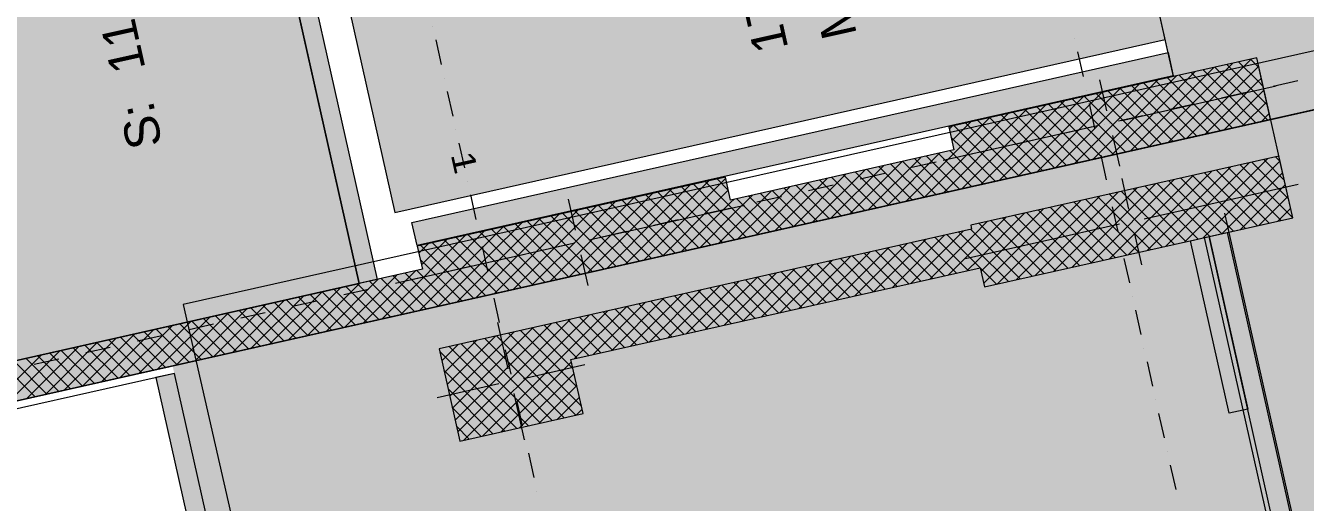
# Model space of a CAD drawing. Header units: centimetres. Extents: x -6559 to 4488, y -7535 to 372.
# Drawn here: x 137 to 943, y -3319 to -3019 of the extents above; entities that cross this region are included whole.
import ezdxf

# ---------------------------------------------------------------- set-up
doc = ezdxf.new("R2010")
doc.units = ezdxf.units.CM
for name, color, linetype, true_color in [('PDF_ - rruga_ndarjet anesore', 7, 'Continuous', 0x7f7f7f), ('PDF_065 Möbel Einrichtung', 7, 'Continuous', 0x7f7f7f), ('PDF_A - Akset', 7, 'Continuous', 0xfd4435), ('PDF_A - Fill Zone', 7, 'Continuous', 0x999999), ('PDF_A - Pllaka mbi bodrum', 7, 'Continuous', 0x7f7f7f), ('PDF_A - Pllaka Perdhes', 7, 'Continuous', 0x7f7f7f), ('PDF_A - Pllaka Themel', 7, 'Continuous', 0x7f7f7f), ('PDF_A - Sutereni Polyline', 7, 'Continuous', 0x029e21), ('PDF_A -Polyline', 7, 'Continuous', 0x7f7f7f), ('PDF_A4 - Pllaka Suterenit', 7, 'Continuous', 0x7f7f7f)]:
    doc.layers.add(name, color=color, linetype=linetype, true_color=true_color)
for name, color, linetype in [('PDF_- DEPO', 7, 'Continuous'), ('PDF_- GARAZHE', 7, 'Continuous'), ('PDF_A - Muret', 7, 'Continuous'), ('PDF_A - Shtyllat', 7, 'Continuous')]:
    doc.layers.add(name, color=color, linetype=linetype)
doc.styles.add('PDF Arial', font='')
doc.styles.get('PDF Arial').set_extended_font_data('Arial')

msp = doc.modelspace()

# ---------------------------------------------------------------- hatches: boundary and pattern name
at = {"layer": 'PDF_- DEPO', "true_color": 0xffffff, "transparency": 33554559}
msp.add_hatch(color=7, dxfattribs=at).paths.add_polyline_path([(117.64, -3232.92), (110.02, -3198.95), (95.46, -3202.21), (15.96, -2847.92), (30.52, -2844.66), (20.06, -2798.07), (249.17, -2746.66), (346.74, -3181.51)])
at = {"layer": 'PDF_A - Fill Zone', "true_color": 0x93a0c6, "transparency": 33554559}
msp.add_hatch(color=253, dxfattribs=at).paths.add_polyline_path([(-239.85, -548.07), (1116.51, -548.07), (1116.51, -1540.66), (1120.86, -1560.07), (1072.33, -1570.97), (1387.05, -2973.57), (868.58, -3089.91), (762.94, -2619.14), (-21.38, -2795.13), (-131.36, -2304.95), (652.96, -2128.96), (558.97, -1710.11), (524.16, -1717.92), (451.98, -1396.21), (105.85, -1396.21), (105.85, -1821.48), (-239.85, -1821.48)])
at = {"layer": 'PDF_A - Fill Zone', "true_color": 0xfafafa, "transparency": 33554559}
msp.add_hatch(color=7, dxfattribs=at).paths.add_polyline_path([(-1651.79, -6859.15), (-1993.58, -5313.36), (413.87, -4764.14), (398.85, -4698.51), (555.28, -4663.4), (229.21, -3233.37), (2066.52, -2821.11), (2844.67, -6289.01), (855.87, -6735.03), (762.05, -6316.99)])
at = {"layer": 'PDF_A - Pllaka Themel', "true_color": 0xbfbfbf, "transparency": 33554559}
msp.add_hatch(color=9, dxfattribs=at).paths.add_polyline_path([(478.9, -548.07), (1202.61, -548.07), (1202.61, 9.02), (1814.4, 9.02), (1814.4, -886.66), (1180.37, -886.66), (1182.04, -1525.96), (1116.51, -1540.66), (1125.21, -1579.49), (1092.02, -1586.94), (1187.6, -2013.51), (1302.81, -2528.67), (1392.9, -2931.49), (1368.63, -2936.92), (1391.26, -3037.77), (1455.8, -3023.29), (1716.6, -4186.24), (2129.11, -6022.75), (2174.83, -6012.49), (2260.37, -6393.31), (1623.34, -6536.26), (1514.63, -6051.82), (779.36, -6216.82), (673.83, -5720.22), (1385.33, -5560.55), (1387.44, -5560.06), (1389.53, -5559.47), (1391.59, -5558.79), (1393.62, -5558.03), (1395.61, -5557.17), (1397.56, -5556.22), (1399.47, -5555.19), (1401.33, -5554.08), (1403.13, -5552.88), (1404.89, -5551.6), (1406.58, -5550.25), (1408.22, -5548.81), (1409.79, -5547.32), (1411.29, -5545.75), (1412.72, -5544.12), (1414.07, -5542.43), (1415.34, -5540.67), (1416.54, -5538.86), (1417.66, -5537), (1418.7, -5535.09), (1419.64, -5533.15), (1420.5, -5531.15), (1421.27, -5529.12), (1421.95, -5527.06), (1422.54, -5524.97), (1423.03, -5522.86), (1423.42, -5520.73), (1423.73, -5518.58), (1423.93, -5516.42), (1424.05, -5514.25), (1424.06, -5512.09), (1423.98, -5509.92), (1423.8, -5507.75), (1423.53, -5505.61), (1423.16, -5503.47), (1422.69, -5501.34), (1166.97, -4364.65), (1165.9, -4363.64), (1164.74, -4362.7), (1163.54, -4361.83), (1162.29, -4361.06), (1160.97, -4360.36), (1159.63, -4359.75), (1158.24, -4359.23), (1156.82, -4358.81), (1155.38, -4358.48), (1153.91, -4358.24), (1152.44, -4358.11), (1036.15, -3839.88), (1025.26, -3791.39), (882.41, -3151.94), (935.05, -3140.13), (912.42, -3039.29), (859.87, -3051.08), (491.33, -1408.65), (491.33, -1065.44), (478.9, -1065.44)])
at = {"layer": 'PDF_A - Shtyllat', "true_color": 0x7f7f7f, "transparency": 33554559}
for points in [[(732.21, -3144.86), (926.33, -3101.31), (935.05, -3140.13), (740.92, -3183.7), (738.2, -3171.56), (732.75, -3147.3)], [(397.15, -3222.61), (474.81, -3205.19), (480.25, -3229.45), (487.88, -3263.42), (410.22, -3280.85)]]:
    msp.add_hatch(color=8, dxfattribs=at).paths.add_polyline_path(points)

# ---------------------------------------------------------------- linework, layer by layer
at = {"layer": 'PDF_ - rruga_ndarjet anesore', "lineweight": 0}
for points in [[(870.75, -3154.56), (882.41, -3151.94)], [(882.41, -3151.94), (906.68, -3260.6)], [(895.02, -3263.2), (870.75, -3154.56)], [(906.68, -3260.6), (895.02, -3263.2)]]:
    msp.add_lwpolyline(points, dxfattribs=at)
at = {"layer": 'PDF_ - rruga_ndarjet anesore', "color": 7, "true_color": 0xffffff, "transparency": 33554559}
msp.add_solid([(870.75, -3154.56), (882.41, -3151.94), (895.02, -3263.2), (906.68, -3260.6)], dxfattribs=at)
at = {"layer": 'PDF_- DEPO', "lineweight": 0}
for points in [[(346.74, -3181.51), (249.17, -2746.66)], [(117.64, -3232.92), (346.74, -3181.51)]]:
    msp.add_lwpolyline(points, dxfattribs=at)
at = {"layer": 'PDF_- GARAZHE', "lineweight": 0}
for points in [[(854.67, -3027.87), (800.22, -2785.2)], [(314.89, -2894.11), (369.35, -3136.78)], [(369.35, -3136.78), (854.67, -3027.87)]]:
    msp.add_lwpolyline(points, dxfattribs=at)
at = {"layer": 'PDF_- GARAZHE', "color": 104, "true_color": 0x029e21, "transparency": 33554559}
msp.add_solid([(854.67, -3027.87), (369.35, -3136.78), (800.22, -2785.2), (314.89, -2894.11)], dxfattribs=at)
at = {"layer": 'PDF_065 Möbel Einrichtung', "lineweight": 0}
for points in [[(380.05, -3143.01), (856.51, -3036.09)], [(856.51, -3036.09), (859.78, -3050.65)], [(859.78, -3050.65), (383.31, -3157.57)], [(383.31, -3157.57), (380.05, -3143.01)]]:
    msp.add_lwpolyline(points, dxfattribs=at)
at = {"layer": 'PDF_065 Möbel Einrichtung', "color": 7, "true_color": 0xffffff, "transparency": 33554559}
msp.add_solid([(383.31, -3157.57), (380.05, -3143.01), (859.78, -3050.65), (856.51, -3036.09)], dxfattribs=at)
at = {"layer": 'PDF_A - Akset', "lineweight": 0}
for points in [[(393.13, -3019.55), (393.13, -3019.55)], [(395.05, -3028.11), (398.51, -3043.53)], [(797.54, -3027.11), (797.54, -3027.11)], [(799.46, -3035.66), (802.92, -3051.08)], [(400.43, -3052.09), (400.43, -3052.09)], [(938.19, -3053.89), (922.78, -3057.35)], [(402.35, -3060.64), (405.81, -3076.06)], [(804.84, -3059.64), (804.84, -3059.64)], [(905.67, -3061.2), (890.25, -3064.66)], [(914.23, -3059.27), (914.23, -3059.27)], [(806.76, -3068.2), (810.22, -3083.61)], [(873.14, -3068.49), (857.72, -3071.95)], [(881.69, -3066.58), (881.69, -3066.58)], [(840.6, -3075.79), (825.19, -3079.25)], [(849.16, -3073.87), (849.16, -3073.87)], [(407.72, -3084.62), (407.72, -3084.62)], [(784.1, -3088.47), (784.1, -3088.47)], [(808.07, -3083.1), (792.67, -3086.55)], [(816.63, -3081.18), (816.63, -3081.18)], [(409.65, -3093.18), (413.11, -3108.58)], [(751.57, -3095.77), (751.57, -3095.77)], [(775.54, -3090.39), (760.13, -3093.85)], [(812.14, -3092.17), (812.14, -3092.17)], [(719.04, -3103.07), (719.04, -3103.07)], [(743.01, -3097.7), (727.6, -3101.15)], [(814.06, -3100.73), (817.52, -3116.14)], [(677.94, -3112.29), (662.54, -3115.75)], [(686.51, -3110.37), (686.51, -3110.37)], [(710.48, -3104.99), (695.07, -3108.45)], [(415.03, -3117.15), (415.03, -3117.15)], [(645.42, -3119.59), (630.01, -3123.05)], [(653.98, -3117.67), (653.98, -3117.67)], [(416.95, -3125.71), (420.41, -3141.11)], [(612.89, -3126.89), (597.48, -3130.35)], [(621.45, -3124.97), (621.45, -3124.97)], [(819.44, -3124.7), (819.44, -3124.7)], [(580.36, -3134.19), (564.95, -3137.64)], [(588.92, -3132.27), (588.92, -3132.27)], [(821.36, -3133.26), (824.82, -3148.67)], [(547.83, -3141.49), (532.42, -3144.95)], [(556.38, -3139.57), (556.38, -3139.57)], [(422.33, -3149.68), (422.33, -3149.68)], [(515.29, -3148.79), (499.89, -3152.25)], [(523.85, -3146.87), (523.85, -3146.87)], [(424.24, -3158.24), (427.7, -3173.64)], [(482.76, -3156.09), (467.36, -3159.54)], [(491.33, -3154.16), (491.33, -3154.16)], [(826.73, -3157.23), (826.73, -3157.23)], [(426.27, -3168.77), (426.27, -3168.77)], [(450.23, -3163.39), (434.83, -3166.85)], [(458.8, -3161.47), (458.8, -3161.47)], [(828.66, -3165.79), (832.11, -3181.2)], [(393.74, -3176.06), (393.74, -3176.06)], [(417.71, -3170.68), (402.29, -3174.14)], [(352.65, -3185.29), (337.23, -3188.74)], [(361.2, -3183.37), (361.2, -3183.37)], [(385.18, -3177.99), (369.76, -3181.45)], [(429.63, -3182.2), (429.63, -3182.2)], [(320.11, -3192.58), (304.7, -3196.04)], [(328.67, -3190.66), (328.67, -3190.66)], [(431.55, -3190.77), (435.01, -3206.18)], [(834.04, -3189.76), (834.04, -3189.76)], [(287.58, -3199.89), (272.18, -3203.35)], [(296.14, -3197.97), (296.14, -3197.97)], [(835.96, -3198.32), (839.42, -3213.73)], [(255.05, -3207.18), (239.64, -3210.64)], [(263.61, -3205.26), (263.61, -3205.26)], [(222.52, -3214.49), (207.11, -3217.94)], [(231.08, -3212.56), (231.08, -3212.56)], [(436.93, -3214.73), (436.93, -3214.73)], [(189.99, -3221.78), (174.58, -3225.24)], [(198.55, -3219.86), (198.55, -3219.86)], [(438.85, -3223.3), (442.3, -3238.71)], [(841.34, -3222.29), (841.34, -3222.29)], [(157.45, -3229.08), (142.05, -3232.54)], [(166.02, -3227.16), (166.02, -3227.16)], [(843.25, -3230.86), (846.71, -3246.26)], [(444.22, -3247.27), (444.22, -3247.27)], [(446.15, -3255.82), (449.6, -3271.24)], [(848.63, -3254.82), (848.63, -3254.82)], [(850.56, -3263.38), (854.02, -3278.79)], [(451.53, -3279.8), (451.53, -3279.8)], [(453.45, -3288.36), (456.91, -3303.77)], [(855.94, -3287.35), (855.94, -3287.35)], [(857.86, -3295.91), (861.31, -3311.32)], [(458.82, -3312.33), (458.82, -3312.33)]]:
    msp.add_lwpolyline(points, dxfattribs=at)
at = {"layer": 'PDF_A - Muret', "lineweight": 0}
for points in [[(358.39, -3178.9), (288.91, -2869.26)], [(277.27, -2871.87), (346.74, -3181.51)], [(721.56, -3097.4), (580.81, -3128.99)], [(656.05, -3137.6), (688.91, -3104.74)], [(667.83, -3134.95), (700.7, -3102.09)], [(679.63, -3132.31), (712.49, -3099.45)], [(710.19, -3125.44), (689.37, -3104.63)], [(691.42, -3129.66), (721.95, -3099.13)], [(717.66, -3123.77), (696.85, -3102.95)], [(725.13, -3122.1), (704.31, -3101.28)], [(725.02, -3112.84), (711.78, -3099.61)], [(722.37, -3101.05), (719.25, -3097.92)], [(620.67, -3145.54), (653.53, -3112.67)], [(632.47, -3142.89), (665.33, -3110.03)], [(644.25, -3140.24), (677.12, -3107.38)], [(680.32, -3132.15), (659.5, -3111.33)], [(687.78, -3130.47), (666.97, -3109.66)], [(695.26, -3128.8), (674.44, -3107.98)], [(702.72, -3127.13), (681.9, -3106.31)], [(703.21, -3127.01), (723.62, -3106.6)], [(586.12, -3152.65), (618.17, -3120.61)], [(597.1, -3150.83), (629.95, -3117.96)], [(608.89, -3148.18), (641.75, -3115.31)], [(642.98, -3140.53), (622.16, -3119.72)], [(650.44, -3138.85), (629.62, -3118.03)], [(657.91, -3137.18), (637.09, -3116.36)], [(665.38, -3135.5), (644.57, -3114.69)], [(672.85, -3133.83), (652.03, -3113.01)], [(715, -3124.37), (725.29, -3114.07)], [(581.1, -3130.24), (582.8, -3128.54)], [(582.77, -3137.72), (594.59, -3125.9)], [(584.44, -3145.19), (606.38, -3123.25)], [(605.63, -3148.91), (584.81, -3128.09)], [(586.26, -3153.26), (727, -3121.67)], [(613.1, -3147.24), (592.29, -3126.42)], [(620.57, -3145.55), (599.75, -3124.74)], [(628.04, -3143.88), (607.22, -3123.06)], [(635.5, -3142.21), (614.69, -3121.39)], [(726.78, -3121.72), (726.97, -3121.54)], [(598.16, -3150.58), (582.04, -3134.46)], [(732.75, -3147.3), (474.81, -3205.19)], [(590.7, -3152.26), (584.69, -3146.25)], [(682.8, -3184), (715.66, -3151.13)], [(694.6, -3181.35), (727.46, -3148.48)], [(706.38, -3178.71), (733.67, -3151.41)], [(730.58, -3173.27), (709.77, -3152.45)], [(738.05, -3171.6), (717.24, -3150.78)], [(735.6, -3160), (724.71, -3149.11)], [(732.96, -3148.21), (732.17, -3147.43)], [(879.32, -3152.64), (1149.95, -4358.67)], [(1164.51, -4355.4), (893.87, -3149.37)], [(647.43, -3191.94), (680.3, -3159.07)], [(659.22, -3189.29), (692.08, -3156.42)], [(671.01, -3186.65), (703.88, -3153.78)], [(693.25, -3181.66), (672.43, -3160.84)], [(700.71, -3179.97), (679.89, -3159.16)], [(708.18, -3178.3), (687.37, -3157.48)], [(715.65, -3176.63), (694.83, -3155.81)], [(723.12, -3174.95), (702.3, -3154.14)], [(718.18, -3176.06), (735.35, -3158.88)], [(612.07, -3199.87), (644.92, -3167.01)], [(623.85, -3197.22), (656.71, -3164.36)], [(655.9, -3190.04), (635.09, -3169.22)], [(635.64, -3194.58), (668.5, -3161.72)], [(663.37, -3188.36), (642.55, -3167.54)], [(670.84, -3186.68), (650.02, -3165.86)], [(678.3, -3185), (657.49, -3164.19)], [(685.77, -3183.33), (664.96, -3162.51)], [(729.96, -3173.42), (737.03, -3166.35)], [(386.68, -3172.55), (117.64, -3232.92)], [(337.72, -3209.02), (370.58, -3176.17)], [(349.5, -3206.38), (382.37, -3173.52)], [(361.29, -3203.73), (387.75, -3177.29)], [(389.04, -3197.51), (368.22, -3176.69)], [(390.57, -3189.9), (375.69, -3175.01)], [(387.93, -3178.11), (383.16, -3173.34)], [(480.25, -3229.45), (738.2, -3171.56)], [(576.69, -3207.81), (609.55, -3174.95)], [(588.48, -3205.16), (621.35, -3172.3)], [(600.27, -3202.51), (633.13, -3169.65)], [(626.02, -3196.74), (605.2, -3175.92)], [(633.49, -3195.07), (612.68, -3174.25)], [(640.97, -3193.38), (620.15, -3172.56)], [(648.43, -3191.71), (627.61, -3170.89)], [(302.34, -3216.96), (335.21, -3184.1)], [(314.14, -3214.32), (347, -3181.46)], [(325.92, -3211.67), (358.79, -3178.81)], [(351.69, -3205.89), (330.88, -3185.07)], [(359.17, -3204.21), (338.35, -3183.4)], [(366.63, -3202.54), (345.81, -3181.72)], [(358.39, -3178.9), (346.74, -3181.51)], [(374.1, -3200.86), (353.28, -3180.04)], [(381.57, -3199.19), (360.76, -3178.37)], [(373.09, -3201.09), (389.42, -3184.76)], [(541.32, -3215.74), (574.18, -3182.88)], [(553.11, -3213.1), (585.97, -3180.24)], [(564.9, -3210.45), (597.77, -3177.59)], [(588.68, -3205.12), (567.86, -3184.3)], [(596.15, -3203.44), (575.33, -3182.63)], [(603.62, -3201.77), (582.81, -3180.95)], [(611.09, -3200.09), (590.27, -3179.27)], [(618.56, -3198.41), (597.74, -3177.59)], [(266.98, -3224.9), (299.84, -3192.03)], [(278.76, -3222.26), (311.62, -3189.4)], [(290.56, -3219.61), (323.42, -3186.75)], [(314.35, -3214.27), (293.53, -3193.45)], [(321.82, -3212.6), (301, -3191.78)], [(329.29, -3210.91), (308.48, -3190.1)], [(336.76, -3209.24), (315.94, -3188.42)], [(344.23, -3207.57), (323.41, -3186.75)], [(384.87, -3198.44), (391.09, -3192.22)], [(494.16, -3226.33), (527.02, -3193.47)], [(505.94, -3223.68), (538.81, -3190.82)], [(517.74, -3221.04), (550.6, -3188.18)], [(529.52, -3218.39), (562.39, -3185.53)], [(551.34, -3213.5), (530.53, -3192.68)], [(558.81, -3211.82), (537.99, -3191)], [(566.28, -3210.15), (545.46, -3189.33)], [(573.74, -3208.47), (552.93, -3187.66)], [(581.22, -3206.79), (560.4, -3185.97)], [(123.08, -3257.18), (392.12, -3196.81)], [(231.6, -3232.84), (264.46, -3199.97)], [(243.39, -3230.19), (276.26, -3197.33)], [(255.18, -3227.55), (288.04, -3194.68)], [(284.48, -3220.97), (263.66, -3200.15)], [(291.95, -3219.3), (271.13, -3198.48)], [(299.41, -3217.62), (278.6, -3196.8)], [(306.89, -3215.94), (286.07, -3195.12)], [(477.2, -3215.86), (491.65, -3201.41)], [(478.88, -3223.32), (503.44, -3198.76)], [(482.37, -3228.97), (515.24, -3196.12)], [(514, -3221.88), (493.18, -3201.06)], [(521.46, -3220.2), (500.65, -3199.39)], [(528.94, -3218.52), (508.12, -3197.71)], [(536.4, -3216.85), (515.58, -3196.03)], [(543.87, -3215.18), (523.05, -3194.36)], [(196.23, -3240.77), (229.1, -3207.91)], [(208.03, -3238.12), (240.89, -3205.26)], [(219.81, -3235.48), (252.68, -3202.62)], [(247.13, -3229.35), (226.31, -3208.53)], [(254.61, -3227.67), (233.79, -3206.86)], [(262.07, -3226), (241.25, -3205.18)], [(269.54, -3224.33), (248.72, -3203.51)], [(277.01, -3222.64), (256.19, -3201.83)], [(475.52, -3208.38), (479.86, -3204.05)], [(499.06, -3225.23), (478.24, -3204.41)], [(506.53, -3223.55), (485.71, -3202.74)], [(160.87, -3248.71), (193.73, -3215.85)], [(172.65, -3246.06), (205.51, -3213.2)], [(184.45, -3243.42), (217.31, -3210.56)], [(209.79, -3237.73), (188.97, -3216.92)], [(217.26, -3236.05), (196.44, -3215.23)], [(224.73, -3234.38), (203.91, -3213.56)], [(232.2, -3232.7), (211.38, -3211.89)], [(239.67, -3231.03), (218.85, -3210.21)], [(491.59, -3226.91), (476.23, -3211.55)], [(125.49, -3256.65), (158.35, -3223.79)], [(137.28, -3254), (170.15, -3221.14)], [(149.07, -3251.35), (181.93, -3218.49)], [(172.44, -3246.11), (151.63, -3225.29)], [(179.92, -3244.44), (159.1, -3223.62)], [(187.38, -3242.75), (166.57, -3221.94)], [(194.85, -3241.08), (174.03, -3220.26)], [(202.32, -3239.41), (181.51, -3218.59)], [(484.12, -3228.58), (478.88, -3223.34)], [(121.75, -3251.24), (146.57, -3226.43)], [(142.57, -3252.81), (121.75, -3232)], [(150.04, -3251.14), (129.23, -3230.32)], [(157.51, -3249.46), (136.69, -3228.64)], [(164.98, -3247.78), (144.16, -3226.97)], [(230.37, -3238.21), (218.71, -3240.83)], [(218.71, -3240.83), (534.74, -4649.12)], [(549.01, -4658.17), (230.37, -3238.21)]]:
    msp.add_lwpolyline(points, dxfattribs=at)
at = {"layer": 'PDF_A - Muret', "transparency": 33554559}
for points in [[(277.27, -2871.87), (288.91, -2869.26), (346.74, -3181.51), (358.39, -3178.9)], [(721.56, -3097.4), (727, -3121.67), (580.81, -3128.99), (586.26, -3153.26)], [(480.25, -3229.45), (474.81, -3205.19), (738.2, -3171.56), (732.75, -3147.3)], [(879.31, -3152.64), (893.87, -3149.37), (1149.95, -4358.67), (1164.51, -4355.4)], [(386.68, -3172.55), (392.12, -3196.81), (117.64, -3232.92), (123.08, -3257.18)], [(230.37, -3238.21), (546.39, -4646.52), (218.71, -3240.83), (534.74, -4649.12)]]:
    msp.add_solid(points, dxfattribs=at)
at = {"layer": 'PDF_A - Pllaka mbi bodrum', "lineweight": 0}
for points in [[(230.37, -3238.21), (80.51, -3271.85)], [(549.01, -4658.17), (230.37, -3238.21)]]:
    msp.add_lwpolyline(points, dxfattribs=at)
at = {"layer": 'PDF_A - Pllaka Perdhes', "lineweight": 0}
msp.add_lwpolyline([(2066.52, -2821.11), (84.26, -3265.9)], dxfattribs=at)
at = {"layer": 'PDF_A - Pllaka Themel', "lineweight": 0}
for points in [[(859.87, -3051.08), (491.33, -1408.65)], [(912.42, -3039.29), (859.87, -3051.08)], [(935.05, -3140.13), (912.42, -3039.29)], [(882.41, -3151.94), (935.05, -3140.13)], [(1025.26, -3791.39), (882.41, -3151.94)]]:
    msp.add_lwpolyline(points, dxfattribs=at)
at = {"layer": 'PDF_A - Shtyllat', "lineweight": 0}
for points in [[(912.42, -3039.29), (718.29, -3082.85)], [(889.34, -3059.76), (909.06, -3040.04)], [(913.84, -3045.62), (908.42, -3040.19)], [(915.69, -3053.85), (912.42, -3039.29)], [(853.97, -3067.7), (873.69, -3047.98)], [(865.76, -3065.05), (885.48, -3045.33)], [(877.55, -3062.41), (897.26, -3042.69)], [(891.03, -3059.38), (878.54, -3046.89)], [(898.5, -3057.7), (886.01, -3045.22)], [(905.97, -3056.03), (893.47, -3043.54)], [(913.43, -3054.36), (900.94, -3041.86)], [(901.13, -3057.12), (913.62, -3044.62)], [(817.97, -3072.72), (813.62, -3053.31)], [(818.6, -3075.63), (838.32, -3055.92)], [(830.39, -3072.98), (850.11, -3053.27)], [(853.69, -3067.76), (841.19, -3055.27)], [(842.18, -3070.35), (861.9, -3050.62)], [(861.15, -3066.09), (848.66, -3053.59)], [(868.62, -3064.41), (856.14, -3051.92)], [(876.1, -3062.73), (863.6, -3050.25)], [(883.56, -3061.06), (871.07, -3048.56)], [(880.06, -3087.33), (912.92, -3054.47)], [(919.13, -3069.19), (905.97, -3056.03)], [(912.92, -3054.47), (915.3, -3052.1)], [(916.49, -3057.41), (913.43, -3054.36)], [(921.14, -3078.12), (915.69, -3053.85)], [(783.23, -3083.57), (802.95, -3063.86)], [(795.02, -3080.92), (814.73, -3061.21)], [(816.34, -3076.14), (803.86, -3063.65)], [(806.81, -3078.28), (826.53, -3058.56)], [(823.81, -3074.47), (811.32, -3061.97)], [(831.28, -3072.79), (818.79, -3060.3)], [(838.75, -3071.11), (826.26, -3058.62)], [(827.48, -3078.74), (924.55, -3056.96)], [(846.22, -3069.44), (833.73, -3056.95)], [(844.69, -3095.27), (877.55, -3062.41)], [(856.48, -3092.62), (889.34, -3059.76)], [(868.27, -3089.98), (901.13, -3057.12)], [(889.44, -3085.22), (868.62, -3064.41)], [(896.9, -3083.55), (876.1, -3062.73)], [(904.38, -3081.88), (883.56, -3061.06)], [(911.85, -3080.2), (891.03, -3059.38)], [(891.85, -3084.68), (916.97, -3059.56)], [(919.31, -3078.52), (898.5, -3057.7)], [(747.86, -3091.51), (767.57, -3071.79)], [(759.64, -3088.86), (779.37, -3069.15)], [(779, -3084.52), (766.51, -3072.03)], [(771.44, -3086.22), (791.15, -3066.5)], [(786.47, -3082.84), (773.98, -3070.36)], [(793.93, -3081.17), (781.45, -3068.67)], [(801.41, -3079.5), (788.91, -3067)], [(808.87, -3077.81), (796.38, -3065.33)], [(809.32, -3103.21), (842.18, -3070.35)], [(821.11, -3100.56), (853.97, -3067.7)], [(832.9, -3097.91), (865.76, -3065.05)], [(859.57, -3091.93), (838.75, -3071.11)], [(867.03, -3090.25), (846.22, -3069.44)], [(874.51, -3088.58), (853.69, -3067.76)], [(881.97, -3086.9), (861.15, -3066.09)], [(903.63, -3082.04), (918.65, -3067.03)], [(720.27, -3091.67), (732.21, -3079.72)], [(724.28, -3096.8), (744, -3077.09)], [(727, -3121.67), (921.14, -3078.12)], [(741.65, -3092.9), (729.17, -3080.41)], [(736.07, -3094.15), (755.79, -3074.44)], [(749.13, -3091.22), (736.63, -3078.73)], [(756.59, -3089.55), (744.1, -3077.06)], [(764.06, -3087.87), (751.57, -3075.38)], [(771.53, -3086.2), (759.04, -3073.7)], [(773.94, -3111.15), (806.81, -3078.28)], [(785.74, -3108.5), (818.6, -3075.63)], [(797.52, -3105.85), (830.39, -3072.98)], [(822.23, -3100.31), (801.41, -3079.5)], [(829.69, -3098.63), (808.87, -3077.81)], [(837.16, -3096.96), (816.34, -3076.14)], [(819.71, -3080.48), (819.71, -3080.48)], [(844.62, -3095.28), (823.81, -3074.47)], [(852.1, -3093.6), (831.28, -3072.79)], [(915.43, -3079.39), (920.32, -3074.5)], [(811.94, -3082.23), (714.88, -3104)], [(718.29, -3082.85), (721.56, -3097.4)], [(718.59, -3084.19), (720.42, -3082.37)], [(734.19, -3094.58), (721.7, -3082.09)], [(738.58, -3119.07), (771.44, -3086.22)], [(750.37, -3116.43), (783.23, -3083.57)], [(762.16, -3113.79), (795.02, -3080.92)], [(784.88, -3108.69), (764.06, -3087.87)], [(792.34, -3107.02), (771.53, -3086.2)], [(799.82, -3105.33), (779, -3084.52)], [(807.29, -3103.66), (786.47, -3082.84)], [(814.75, -3101.99), (793.93, -3081.17)], [(821.45, -3088.25), (825.81, -3107.66)], [(726.72, -3096.25), (719.73, -3089.26)], [(723.62, -3106.6), (736.07, -3094.15)], [(725.29, -3114.07), (747.86, -3091.51)], [(747.54, -3117.07), (726.72, -3096.25)], [(726.97, -3121.54), (759.64, -3088.86)], [(755, -3115.39), (734.19, -3094.58)], [(762.47, -3113.72), (741.65, -3092.9)], [(769.94, -3112.04), (749.13, -3091.22)], [(777.41, -3110.36), (756.59, -3089.55)], [(721.95, -3099.13), (724.28, -3096.8)], [(740.06, -3118.74), (722.37, -3101.05)], [(926.34, -3101.31), (732.21, -3144.86)], [(866.81, -3155.44), (919.4, -3102.87)], [(878.6, -3152.8), (927.02, -3104.38)], [(929.72, -3116.36), (916.81, -3103.44)], [(927.07, -3104.57), (924.27, -3101.77)], [(935.05, -3140.13), (926.34, -3101.31)], [(732.6, -3120.42), (725.02, -3112.84)], [(831.44, -3163.38), (884.02, -3110.8)], [(843.24, -3160.73), (895.81, -3108.16)], [(855.02, -3158.09), (907.6, -3105.51)], [(912.77, -3145.13), (879.46, -3111.83)], [(920.24, -3143.46), (886.93, -3110.15)], [(890.39, -3150.16), (928.71, -3111.84)], [(927.7, -3141.78), (894.4, -3108.47)], [(935.01, -3139.94), (901.87, -3106.8)], [(932.36, -3128.15), (909.33, -3105.13)], [(577.54, -3114.43), (383.41, -3157.99)], [(535.64, -3139.13), (555.35, -3119.41)], [(547.42, -3136.48), (567.15, -3116.77)], [(562.41, -3133.12), (549.92, -3120.63)], [(569.88, -3131.45), (557.38, -3118.95)], [(559.22, -3133.84), (577.74, -3115.31)], [(577.34, -3129.77), (564.85, -3117.28)], [(579.39, -3122.68), (572.33, -3115.61)], [(580.81, -3128.99), (577.54, -3114.43)], [(796.07, -3171.32), (848.65, -3118.73)], [(807.86, -3168.67), (860.45, -3116.1)], [(819.65, -3166.02), (872.23, -3113.45)], [(831.89, -3134.73), (827.53, -3115.32)], [(841.39, -3140.75), (938.46, -3118.98)], [(875.42, -3153.51), (842.12, -3120.21)], [(882.89, -3151.84), (849.59, -3118.53)], [(890.37, -3150.16), (857.05, -3116.85)], [(897.83, -3148.48), (864.53, -3115.18)], [(905.3, -3146.81), (871.99, -3113.5)], [(902.19, -3147.51), (930.38, -3119.31)], [(483.09, -3147.86), (478.74, -3128.45)], [(500.26, -3147.07), (519.99, -3127.34)], [(512.06, -3144.42), (531.77, -3124.7)], [(525.06, -3141.5), (512.57, -3129.01)], [(532.53, -3139.83), (520.04, -3127.33)], [(523.84, -3141.77), (543.57, -3122.05)], [(540, -3138.15), (527.51, -3125.66)], [(547.47, -3136.47), (534.98, -3123.98)], [(554.94, -3134.8), (542.45, -3122.31)], [(571.01, -3131.19), (579.41, -3122.78)], [(760.7, -3179.26), (813.28, -3126.67)], [(772.49, -3176.61), (825.07, -3124.03)], [(784.28, -3173.96), (836.86, -3121.38)], [(838.08, -3161.9), (804.77, -3128.58)], [(845.55, -3160.21), (812.25, -3126.91)], [(853.02, -3158.54), (819.71, -3125.24)], [(860.49, -3156.87), (827.18, -3123.55)], [(867.96, -3155.19), (834.65, -3121.88)], [(913.97, -3144.86), (932.05, -3126.78)], [(464.9, -3155), (484.62, -3135.28)], [(476.69, -3152.35), (496.41, -3132.64)], [(495.19, -3148.2), (482.7, -3135.72)], [(488.48, -3149.71), (508.19, -3129.99)], [(502.66, -3146.53), (490.17, -3134.03)], [(492.6, -3153.88), (589.67, -3132.1)], [(510.12, -3144.86), (497.64, -3132.36)], [(517.6, -3143.17), (505.1, -3130.69)], [(514.56, -3169.34), (547.42, -3136.48)], [(526.36, -3166.7), (559.22, -3133.84)], [(538.14, -3164.05), (571.01, -3131.19)], [(568.29, -3157.29), (547.47, -3136.47)], [(549.94, -3161.4), (581.1, -3130.24)], [(575.76, -3155.61), (554.94, -3134.8)], [(583.22, -3153.94), (562.41, -3133.12)], [(584.69, -3146.25), (569.88, -3131.45)], [(582.04, -3134.46), (577.34, -3129.77)], [(738.7, -3173.82), (777.91, -3134.61)], [(740.38, -3181.29), (789.7, -3131.97)], [(748.91, -3181.9), (801.49, -3129.32)], [(800.74, -3170.27), (767.43, -3136.96)], [(808.21, -3168.6), (774.9, -3135.29)], [(815.68, -3166.92), (782.37, -3133.61)], [(823.14, -3165.24), (789.84, -3131.94)], [(830.61, -3163.57), (797.31, -3130.26)], [(925.77, -3142.22), (933.73, -3134.25)], [(429.53, -3162.93), (449.24, -3143.22)], [(441.31, -3160.29), (461.04, -3140.57)], [(457.84, -3156.58), (445.36, -3144.09)], [(465.32, -3154.91), (452.82, -3142.42)], [(453.11, -3157.64), (472.82, -3137.93)], [(472.78, -3153.23), (460.29, -3140.74)], [(480.25, -3151.56), (467.76, -3139.06)], [(487.72, -3149.88), (475.23, -3137.39)], [(479.2, -3177.28), (512.06, -3144.42)], [(490.98, -3174.63), (523.84, -3141.77)], [(502.78, -3171.99), (535.64, -3139.13)], [(530.94, -3165.67), (510.12, -3144.86)], [(538.42, -3163.99), (517.6, -3143.17)], [(545.88, -3162.32), (525.06, -3141.5)], [(553.35, -3160.64), (532.53, -3139.83)], [(560.81, -3158.97), (540, -3138.15)], [(561.72, -3158.76), (582.77, -3137.72)], [(825.86, -3144.24), (728.8, -3166.02)], [(732.21, -3144.86), (732.75, -3147.3)], [(733.67, -3151.41), (742.54, -3142.55)], [(735.35, -3158.88), (754.32, -3139.9)], [(737.03, -3166.35), (766.12, -3137.26)], [(770.86, -3176.98), (737.56, -3143.66)], [(740.92, -3183.7), (935.05, -3140.13)], [(778.33, -3175.3), (745.02, -3141.99)], [(785.8, -3173.62), (752.49, -3140.32)], [(793.27, -3171.95), (759.97, -3138.64)], [(833.63, -3142.5), (833.63, -3142.5)], [(394.15, -3170.87), (413.88, -3151.16)], [(405.95, -3168.23), (425.66, -3148.51)], [(420.5, -3164.96), (408.01, -3152.47)], [(427.97, -3163.28), (415.48, -3150.8)], [(417.73, -3165.58), (437.46, -3145.87)], [(435.44, -3161.61), (422.95, -3149.12)], [(442.91, -3159.93), (430.42, -3147.44)], [(450.38, -3158.26), (437.89, -3145.77)], [(443.83, -3185.22), (476.69, -3152.35)], [(455.61, -3182.57), (488.48, -3149.71)], [(467.41, -3179.93), (500.26, -3147.07)], [(501.07, -3172.38), (480.25, -3151.56)], [(508.53, -3170.69), (487.72, -3149.88)], [(516.01, -3169.02), (495.19, -3148.2)], [(523.48, -3167.35), (502.66, -3146.53)], [(573.52, -3156.11), (584.44, -3145.19)], [(585.31, -3153.47), (586.12, -3152.65)], [(763.4, -3178.65), (732.96, -3148.21)], [(835.37, -3150.26), (839.73, -3169.68)], [(477.07, -3157.37), (380.01, -3179.14)], [(383.41, -3157.99), (386.68, -3172.55)], [(384.39, -3162.35), (390.3, -3156.45)], [(398.1, -3169.98), (385.6, -3157.5)], [(386.06, -3169.81), (402.08, -3153.81)], [(392.12, -3196.81), (586.26, -3153.26)], [(405.56, -3168.31), (393.08, -3155.82)], [(413.04, -3166.64), (400.54, -3154.15)], [(408.45, -3193.16), (441.31, -3160.29)], [(420.25, -3190.51), (453.11, -3157.64)], [(432.03, -3187.86), (464.9, -3155)], [(463.73, -3180.75), (442.91, -3159.93)], [(471.2, -3179.08), (450.38, -3158.26)], [(478.66, -3177.4), (457.84, -3156.58)], [(486.13, -3175.72), (465.32, -3154.91)], [(493.6, -3174.05), (472.78, -3153.23)], [(484.83, -3155.62), (484.83, -3155.62)], [(755.93, -3180.32), (735.6, -3160)], [(390.63, -3171.67), (385.28, -3166.32)], [(389.42, -3184.76), (405.95, -3168.23)], [(391.09, -3192.22), (417.73, -3165.58)], [(396.67, -3195.79), (429.53, -3162.93)], [(426.38, -3189.13), (405.56, -3168.31)], [(433.85, -3187.46), (413.04, -3166.64)], [(441.32, -3185.78), (420.5, -3164.96)], [(448.79, -3184.1), (427.97, -3163.28)], [(456.25, -3182.43), (435.44, -3161.61)], [(486.58, -3163.39), (490.94, -3182.8)], [(387.75, -3177.29), (394.15, -3170.87)], [(411.45, -3192.49), (390.63, -3171.67)], [(418.91, -3190.8), (398.1, -3169.98)], [(738.2, -3171.56), (740.92, -3183.7)], [(748.46, -3182.01), (738.25, -3171.79)], [(403.97, -3194.16), (387.93, -3178.11)], [(740.99, -3183.68), (740.9, -3183.58)], [(396.51, -3195.83), (390.57, -3189.9)], [(474.81, -3205.19), (397.15, -3222.61)], [(405.56, -3260.07), (456.28, -3209.34)], [(407.23, -3267.53), (468.07, -3206.7)], [(408.91, -3275), (475.52, -3208.38)], [(440.77, -3235.25), (434.23, -3206.13)], [(481.52, -3235.13), (455.84, -3209.44)], [(478.88, -3223.34), (463.3, -3207.77)], [(476.23, -3211.55), (470.77, -3206.09)], [(400.53, -3237.66), (420.91, -3217.28)], [(402.21, -3245.13), (432.69, -3214.63)], [(403.88, -3252.59), (444.49, -3211.98)], [(412.78, -3280.27), (477.2, -3215.86)], [(475.92, -3266.11), (425.96, -3216.14)], [(483.4, -3264.43), (433.43, -3214.47)], [(486.82, -3258.71), (440.9, -3212.8)], [(484.17, -3246.92), (448.37, -3211.11)], [(397.15, -3222.61), (410.22, -3280.85)], [(397.18, -3222.72), (397.33, -3222.57)], [(446.05, -3272.81), (397.53, -3224.29)], [(398.85, -3230.18), (409.11, -3219.92)], [(453.51, -3271.13), (403.56, -3221.17)], [(460.99, -3269.46), (411.02, -3219.5)], [(468.45, -3267.78), (418.49, -3217.82)], [(424.57, -3277.63), (478.88, -3223.32)], [(436.36, -3274.98), (480.55, -3230.79)], [(450.28, -3241.27), (489.1, -3232.56)], [(487.88, -3263.42), (480.25, -3229.45)], [(438.58, -3274.49), (400.17, -3236.08)], [(448.14, -3272.33), (482.22, -3238.26)], [(434.74, -3244.76), (395.92, -3253.47)], [(431.12, -3276.16), (402.82, -3247.87)], [(442.51, -3243.02), (442.51, -3243.02)], [(459.94, -3269.69), (483.91, -3245.73)], [(444.25, -3250.78), (450.79, -3279.9)], [(471.73, -3267.04), (485.58, -3253.2)], [(423.64, -3277.83), (405.47, -3259.66)], [(410.22, -3280.85), (487.88, -3263.42)], [(483.52, -3264.4), (487.25, -3260.66)], [(416.17, -3279.52), (408.11, -3271.46)]]:
    msp.add_lwpolyline(points, dxfattribs=at)
at = {"layer": 'PDF_A - Shtyllat', "color": 8, "true_color": 0x7f7f7f, "transparency": 33554559}
for points in [[(912.42, -3039.29), (915.69, -3053.85), (718.29, -3082.85), (721.56, -3097.4)], [(915.69, -3053.85), (921.14, -3078.12), (721.56, -3097.4), (727, -3121.67)], [(383.41, -3157.99), (577.54, -3114.43), (386.68, -3172.55), (580.81, -3128.99)], [(386.68, -3172.55), (580.81, -3128.99), (392.12, -3196.81), (586.26, -3153.26)]]:
    msp.add_solid(points, dxfattribs=at)
at = {"layer": 'PDF_A - Sutereni Polyline', "lineweight": 0}
msp.add_lwpolyline([(84.26, -3265.9), (2066.52, -2821.11)], dxfattribs=at)
at = {"layer": 'PDF_A -Polyline', "lineweight": 0}
msp.add_lwpolyline([(859.87, -3051.08), (854.06, -3025.15)], dxfattribs=at)
at = {"layer": 'PDF_A -Polyline', "color": 7, "lineweight": 0}
msp.add_lwpolyline([(891.98, -3137.16), (1171.32, -4381.98)], dxfattribs=at)
at = {"layer": 'PDF_A4 - Pllaka Suterenit', "lineweight": 0}
for points in [[(2073.28, -2782.56), (235.98, -3194.82)], [(2066.52, -2821.11), (921.14, -3078.12)], [(921.14, -3078.12), (84.26, -3265.9)], [(235.98, -3194.82), (562.04, -4624.85)]]:
    msp.add_lwpolyline(points, dxfattribs=at)

# ---------------------------------------------------------------- texts
at = {"layer": 'PDF_- DEPO', "char_height": 21.9732, "attachment_point": 7, "rotation": 102.50002, "style": 'PDF Arial'}
for s, insert in [('\\W0.980064;11.122', (212.25, -3046.05)), ('\\W1.002323;S:', (223.24, -3093.83))]:
    msp.add_mtext(s, dxfattribs=dict(at, insert=insert))
at = {"layer": 'PDF_- GARAZHE', "char_height": 21.9732, "attachment_point": 7, "rotation": 102.59998, "style": 'PDF Arial'}
for s, insert in [('\\W1.000757;MOREA', (660.82, -3024.59)), ('\\W1.002003;17', (617.32, -3033.29))]:
    msp.add_mtext(s, dxfattribs=dict(at, insert=insert))
at = {"layer": 'PDF_065 Möbel Einrichtung', "insert": (404.45, -3100.24), "char_height": 14.6488, "attachment_point": 7, "rotation": 282.59998, "style": 'PDF Arial'}
msp.add_mtext('\\W1.191871;1', dxfattribs=at)

doc.saveas('drawing.dxf')
